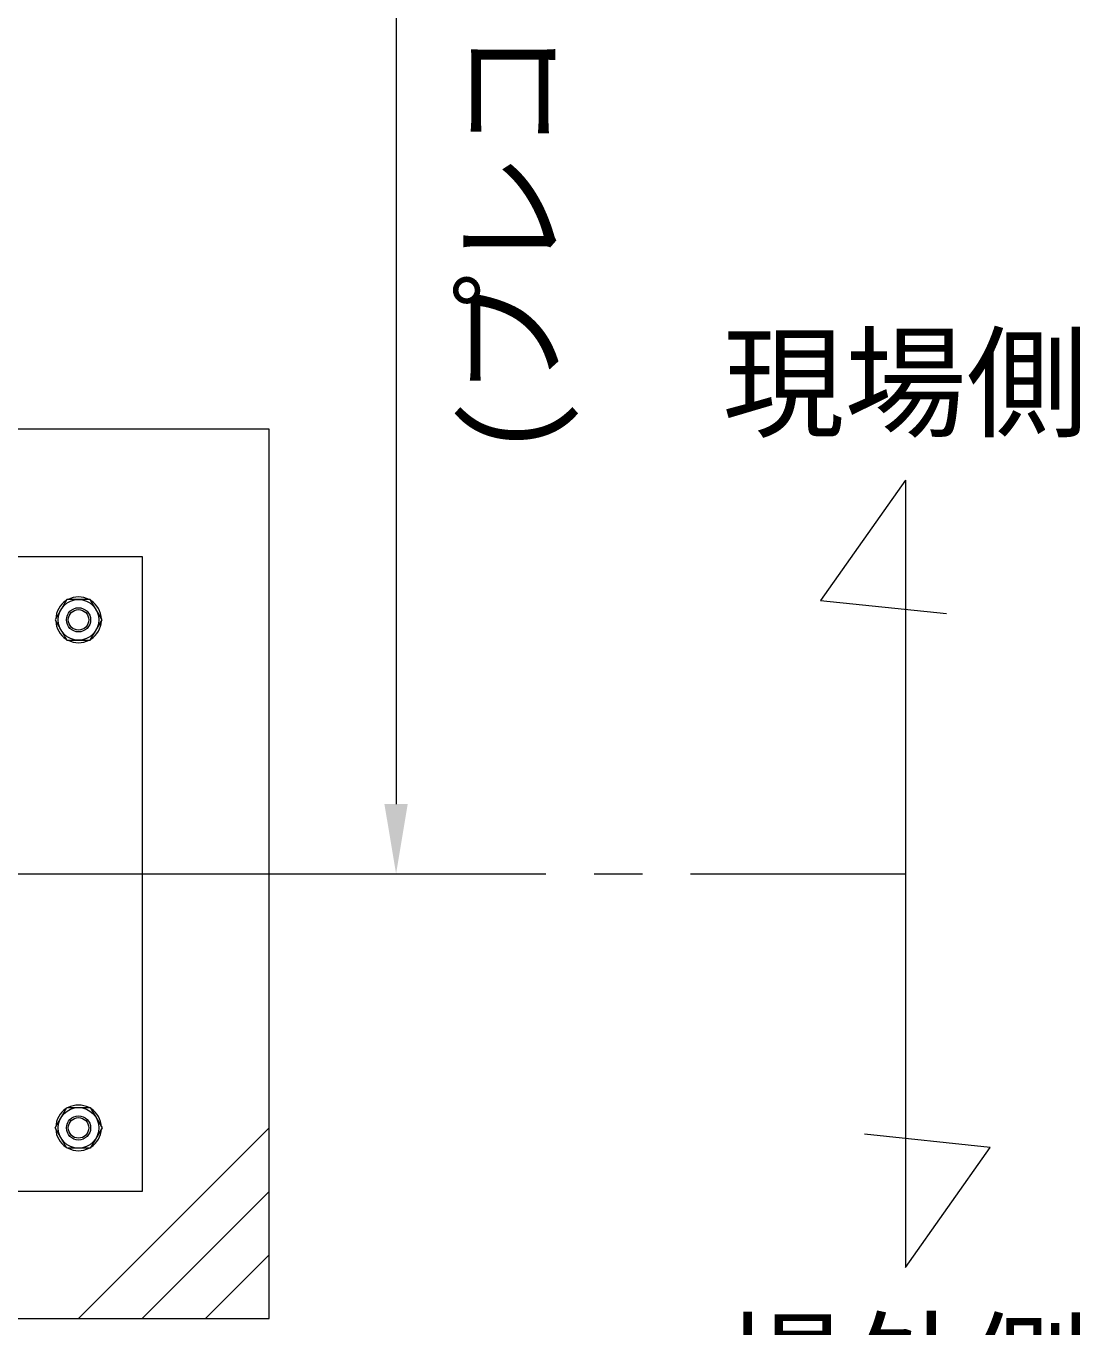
# Model space of a CAD drawing. Units: millimetres, scale not verified. Extents: x -48980 to -28855, y -14438 to 14438.
# Drawn here: x -39372 to -38542, y 11081 to 12105 of the extents above; entities that cross this region are included whole.
import ezdxf
from ezdxf.enums import TextEntityAlignment as Align

# ---------------------------------------------------------------- set-up
doc = ezdxf.new("R2010")
doc.units = ezdxf.units.MM
doc.header["$LTSCALE"] = 38
doc.linetypes.add('CHAIN2', pattern=[12, 9, -1, 1, -1])
for name, color, linetype, lineweight in [('0-6_ﾎﾞﾙﾄ類', 2, 'Continuous', 18), ('0-9_基礎工事用PCA小', 7, 'Continuous', 18), ('0-B_寸法', 3, 'Continuous', 18), ('1-2_通芯', 1, 'CHAIN2', 18), ('1-7_文字', 7, 'Continuous', 18)]:
    doc.layers.add(name, color=color, linetype=linetype, lineweight=lineweight)
doc.styles.add('ＭＳ ゴシック', font='')
doc.styles.get('ＭＳ ゴシック').set_extended_font_data('MS Gothic')

msp = doc.modelspace()

# ---------------------------------------------------------------- linework, layer by layer
at = {"layer": '0-6_ﾎﾞﾙﾄ類'}
for points in [[(-39339.45, 11653.5), (-39348.68, 11637.5), (-39339.45, 11621.5), (-39320.95, 11621.5), (-39311.73, 11637.5), (-39320.95, 11653.5)], [(-39339.45, 11221.5), (-39348.68, 11237.5), (-39339.45, 11253.5), (-39320.95, 11253.5), (-39311.73, 11237.5), (-39320.95, 11221.5)]]:
    msp.add_lwpolyline(points, close=True, dxfattribs=at)
for centre, radius in [((-39330.2, 11637.5), 16), ((-39330.2, 11637.5), 9.53), ((-39330.2, 11637.5), 8.07), ((-39330.2, 11237.5), 16), ((-39330.2, 11237.5), 9.53), ((-39330.2, 11237.5), 8.07)]:
    msp.add_circle(centre, radius, dxfattribs=at)
for centre, start, end in [((-39330.2, 11637.5), 122.734, 177.266), ((-39330.2, 11637.5), 62.734, 117.266), ((-39330.2, 11637.5), 2.734, 57.266), ((-39330.2, 11637.5), 182.734, 237.266), ((-39330.2, 11637.5), 302.734, 357.266), ((-39330.2, 11637.5), 242.734, 297.266), ((-39330.2, 11237.5), 122.734, 177.266), ((-39330.2, 11237.5), 62.734, 117.266), ((-39330.2, 11237.5), 2.734, 57.266), ((-39330.2, 11237.5), 182.734, 237.266), ((-39330.2, 11237.5), 302.734, 357.266), ((-39330.2, 11237.5), 242.734, 297.266)]:
    msp.add_arc(centre, 18, start, end, dxfattribs=at)
at = {"layer": '0-9_基礎工事用PCA小'}
for p, q in [((-39180.2, 11237.5), (-39330.2, 11087.5)), ((-39180.2, 11187.5), (-39280.2, 11087.5)), ((-39180.2, 11137.5), (-39230.2, 11087.5))]:
    msp.add_line(p, q, dxfattribs=at)
for points in [[(-39880.2, 11319.5), (-39880.2, 11087.5), (-39180.2, 11087.5), (-39180.2, 11787.5), (-39416.58, 11787.5)], [(-39416.58, 11687.5), (-39280.2, 11687.5), (-39280.2, 11187.5), (-39780.2, 11187.5), (-39780.2, 11348.07)]]:
    msp.add_lwpolyline(points, dxfattribs=at)
at = {"layer": '0-B_寸法'}
for p, q in [((-39080.2, 13382.5), (-39080.2, 11492.5)), ((-39362.92, 11437.5), (-39079.2, 11437.5))]:
    msp.add_line(p, q, dxfattribs=at)
at = {"layer": '0-B_寸法', "color": 91}
msp.add_solid([(-39089.38, 11492.5), (-39080.2, 11437.5), (-39071.03, 11492.5)], dxfattribs=at)
at = {"layer": '1-2_通芯'}
msp.add_line((-45232.28, 11437.5), (-38679.2, 11437.5), dxfattribs=at)
at = {"layer": '1-7_文字'}
for points in [[(-38679.2, 11747.45), (-38745.95, 11652.85), (-38646.95, 11642.42)], [(-38679.2, 11747.45), (-38679.2, 11127.55), (-38612.45, 11222.15), (-38711.45, 11232.58)]]:
    msp.add_lwpolyline(points, dxfattribs=at)

# ---------------------------------------------------------------- texts
at = {"layer": '0-B_寸法', "style": 'ＭＳ ゴシック'}
msp.add_text('(プレコン～打込単管芯々寸法)', height=70.38, rotation=90, dxfattribs=at).set_placement((-38934.6, 11765.5), align=Align.BOTTOM_LEFT)
at = {"layer": '1-7_文字', "style": 'ＭＳ ゴシック'}
for s, p in [('現場側', (-38823.2, 11767.85)), ('場外側', (-38823.2, 10991.95))]:
    msp.add_text(s, height=70.38, dxfattribs=at).set_placement(p, align=Align.BOTTOM_LEFT)

doc.saveas('drawing.dxf')
